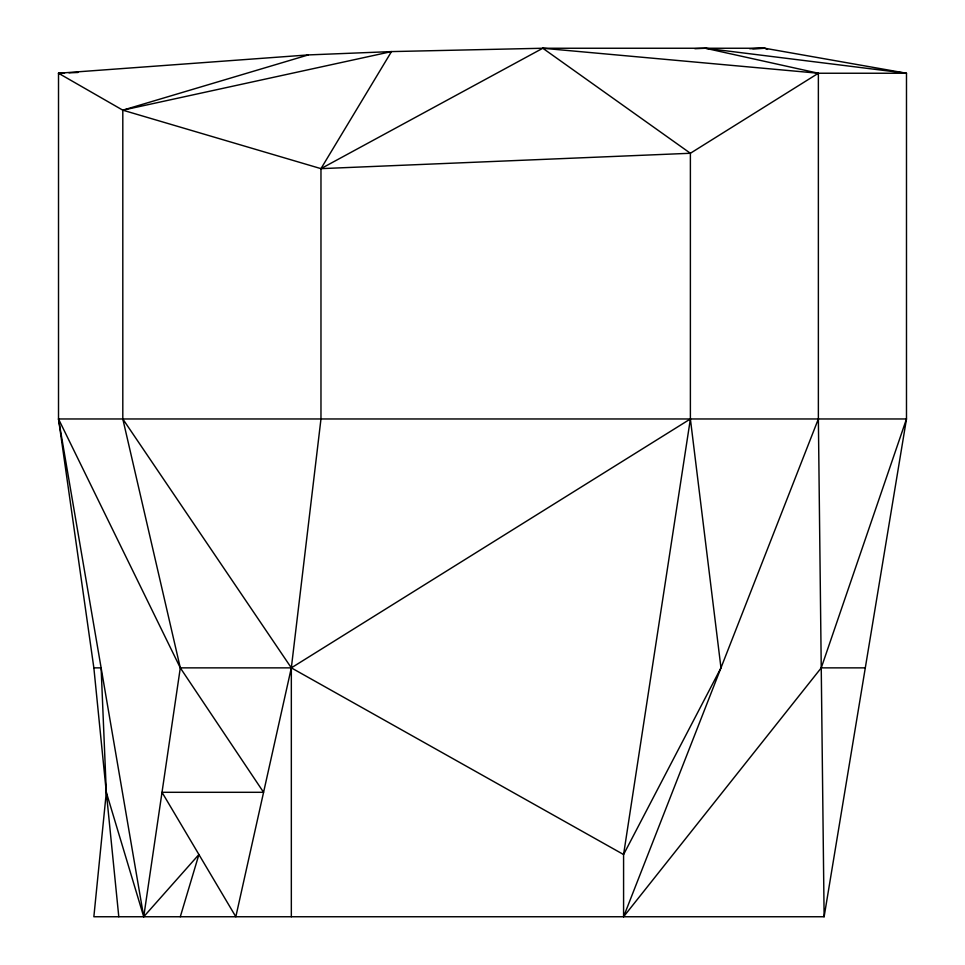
<?xml version="1.0" encoding="UTF-8"?>
<svg xmlns="http://www.w3.org/2000/svg" width="965" height="965" viewBox="0 0 965 965"><rect width="100%" height="100%" fill="white"/><g stroke="black" fill="none" stroke-linecap="round" stroke-linejoin="round"><path stroke-width="1.45" d="M93.858 667.864L101.12 667.864L106.319 792.301L93.858 916.75L824.122 916.75L906.485 418.967L906.485 73.243L764.763 48.25L542.8 48.25L391.488 51.591L308.293 54.921L58.515 73.243L58.515 418.967L93.858 667.864L118.792 916.75M180.298 916.75L198.911 854.532L143.725 916.75L180.298 667.864L122.808 418.967L122.808 110.179L320.971 168.646L542.8 48.25L690.385 153.266L690.385 418.967L623.583 854.532L623.583 916.75L821.251 667.864L906.485 418.967L58.515 418.967L180.298 667.864L263.578 792.301L162.011 792.301L235.822 916.75L291.334 667.864L320.971 418.967L320.971 168.646L391.488 51.591L122.808 110.179L58.515 73.243L64.51 73.014M623.583 916.75L818.368 418.967L818.368 73.243L705.391 48.25L694.897 48.708M705.391 48.25L906.485 73.243L818.368 73.243L690.385 153.266L320.971 168.646M180.298 667.864L291.334 667.864L690.385 418.967L720.976 667.864L623.583 854.532L291.334 667.864L122.808 418.967M122.808 110.179L308.293 54.921M752.809 48.733L764.763 48.25L767.525 49.408M69.01 72.833L77.996 72.484M749.708 48.745L764.763 48.25M821.251 667.864L865.303 667.864M542.8 48.25L818.368 73.243M58.515 73.243L61.41 74.016M106.319 792.301L143.725 916.75L58.515 418.967M818.368 418.967L824.122 916.75M291.334 667.864L291.334 916.75"/></g></svg>
